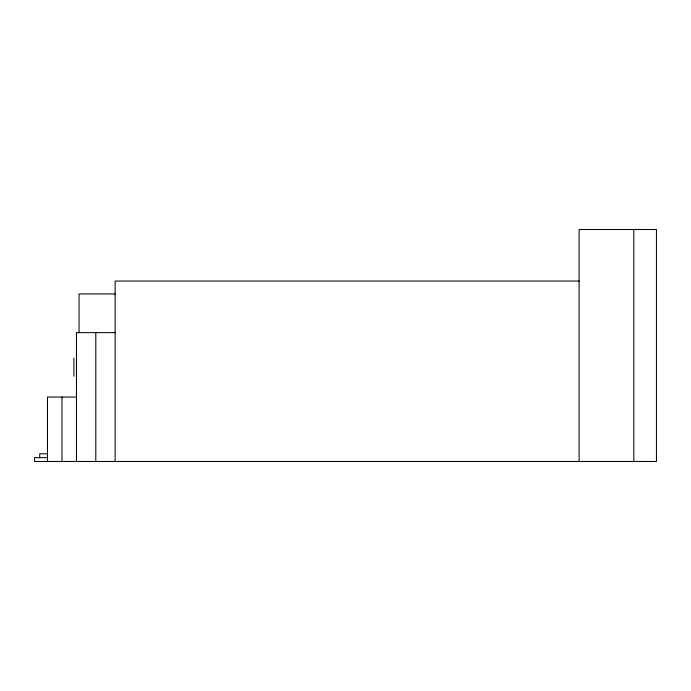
<?xml version="1.0" encoding="UTF-8"?>
<svg xmlns="http://www.w3.org/2000/svg" width="691" height="691" viewBox="0 0 691 691"><rect width="100%" height="100%" fill="white"/><g stroke="black" fill="none" stroke-linecap="round" stroke-linejoin="round"><path stroke-width="1.04" d="M579.118 281.056L115.129 281.056L115.129 461.493M115.129 293.943L79.042 293.943L79.042 332.613M115.129 332.613L76.468 332.613L76.468 461.493M76.468 397.057L47.472 397.057L47.472 461.493M47.472 453.762L39.715 453.762L39.715 457.632M47.472 457.632L34.55 457.632L34.585 461.493L656.45 461.493L656.45 229.507L579.118 229.507L579.118 461.493M633.802 229.507L633.802 461.493M95.799 332.613L95.799 461.493M73.894 358.163L73.894 376.206M61.965 397.057L61.965 461.493"/></g></svg>
